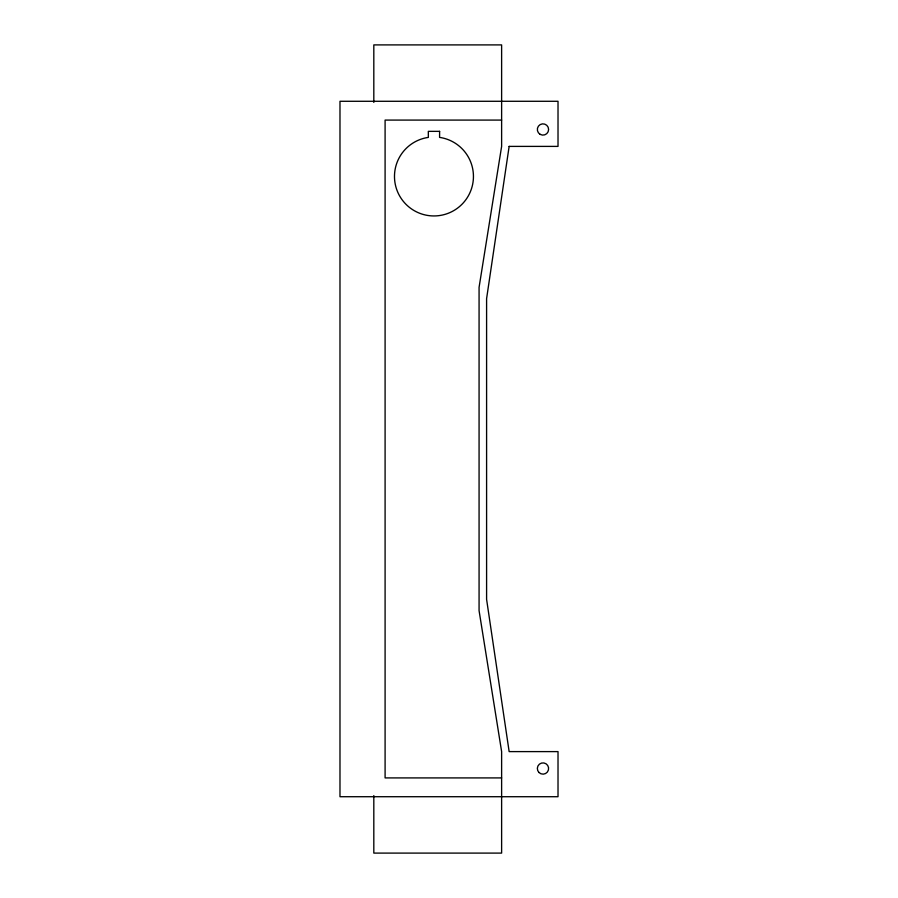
<?xml version="1.0" encoding="UTF-8"?>
<svg xmlns="http://www.w3.org/2000/svg" width="898" height="898" viewBox="0 0 898 898"><rect width="100%" height="100%" fill="white"/><g stroke="black" fill="none" stroke-linecap="round" stroke-linejoin="round"><path stroke-width="1.35" d="M501.623 120.085L385.096 120.085L385.096 777.915L501.623 777.915M373.815 102.428L373.815 44.9L501.623 44.9L501.623 146.396L479.072 287.36L479.072 610.64L501.623 751.604L501.623 853.1L373.815 853.1L373.815 795.572M439.605 131.355L439.582 137.394A39.467 39.467 0 0 1 467.173 197.807A39.467 39.467 0 0 1 400.755 197.807A39.467 39.467 0 0 1 428.346 137.394L428.324 131.355L439.605 131.355M509.144 146.396L486.593 298.641L486.593 599.359L509.144 751.604L558.017 751.604L558.017 796.717L339.983 796.717L339.983 101.283L558.017 101.283L558.017 146.396L509.144 146.396M538.991 772.505A5.635 5.635 0 0 0 548.42 769.979A5.635 5.635 0 0 0 541.516 763.076A5.635 5.635 0 0 0 538.991 772.505M540.158 134.363A5.635 5.635 0 0 0 548.611 129.48A5.635 5.635 0 0 0 540.158 124.598A5.635 5.635 0 0 0 540.158 134.363"/></g></svg>
